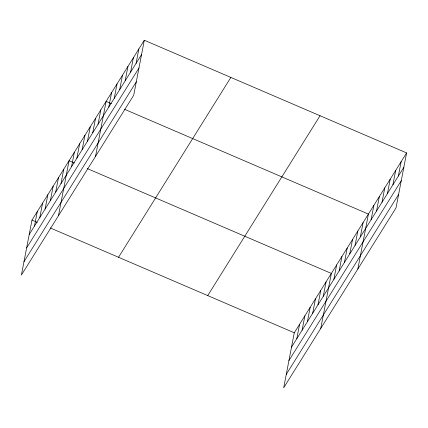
<?xml version="1.0" encoding="UTF-8"?>
<svg xmlns="http://www.w3.org/2000/svg" width="428" height="428" viewBox="0 0 428 428"><rect width="100%" height="100%" fill="white"/><g stroke="black" fill="none" stroke-linecap="round" stroke-linejoin="round"><path stroke-width="0.64" d="M144.306 40.237L31.988 220.094L21.4 275.076L133.718 95.219L144.306 40.237L406.6 152.924L396.012 207.906L283.694 387.763L294.282 332.781L406.6 152.924M34.513 226.016L37.284 211.614M39.804 217.536L42.575 203.134M45.101 209.057L47.872 194.66M50.397 200.577L53.168 186.18M55.688 192.097L58.465 177.7M60.985 183.617L63.756 169.221M58.465 215.723L69.052 160.741L74.354 163.02M71.572 166.663L74.349 152.261M76.869 158.183L79.64 143.781M82.165 149.704L84.937 135.307M87.462 141.224L90.233 126.827M92.753 132.744L95.524 118.347M98.049 124.264L100.821 109.868M95.53 156.37L106.117 101.388L111.414 103.667M108.798 107.053L111.574 92.651M114.255 98.317L117.026 83.915M119.712 89.58L122.483 75.178M125.163 80.844L127.94 66.442M130.62 72.107L133.392 57.71M136.077 63.371L138.849 48.974M296.807 338.698L299.579 324.301M302.104 330.223L304.875 315.821M307.395 321.744L310.166 307.341M312.691 313.264L315.463 298.862M317.988 304.784L320.759 290.387M323.279 296.304L326.056 281.908M320.759 328.41L331.347 273.428L87.307 168.584M333.872 279.345L336.643 264.948M339.163 270.865L341.94 256.468M344.46 262.391L347.231 247.989M349.756 253.911L352.528 239.509M355.047 245.431L357.824 231.029M360.344 236.952L363.115 222.555M357.824 269.057L368.412 214.075L124.371 109.231M371.097 219.735L373.869 205.338M376.549 210.999L379.326 196.602M382.006 202.267L384.777 187.865M387.463 193.531L390.234 179.129M392.915 184.794L395.691 170.392M398.372 176.058L401.143 161.656M29.216 234.496L141.529 54.634M26.638 247.887L138.95 68.031M23.979 261.685L136.297 81.828M118.545 257.281L230.863 77.425M207.724 295.593L320.042 115.737M291.511 347.178L403.829 167.321M288.932 360.574L401.25 180.712M286.273 374.372L398.591 194.515M31.988 220.094L37.29 222.373M50.242 227.937L294.282 332.781"/></g></svg>
